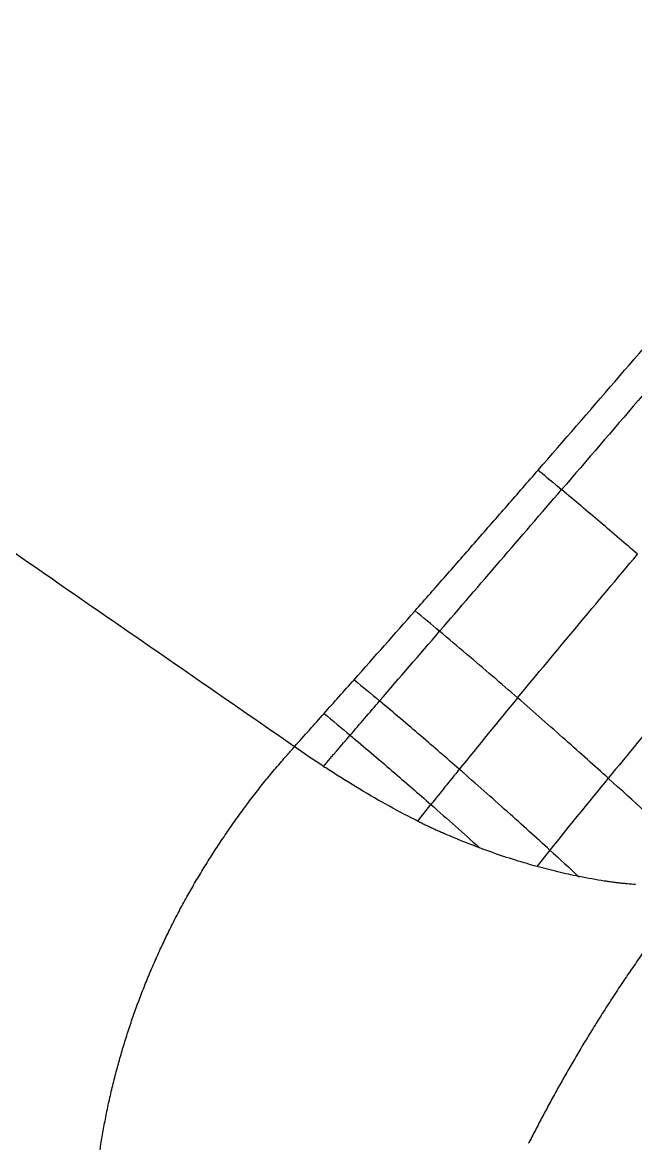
# Model space of a CAD drawing. Extents: x -50 to 28, y -10 to 124.
# Drawn here: x -27.643 to -25.166, y 46.259 to 50.789 of the extents above; entities that cross this region are included whole.
import ezdxf

# ---------------------------------------------------------------- set-up
doc = ezdxf.new("R2010")
doc.units = 0
doc.header["$MEASUREMENT"] = 0
doc.layers.add('GEOMETRY', color=2, linetype='Continuous', lineweight=25)

# ---------------------------------------------------------------- blocks, each defined once
blk = doc.blocks.new('2026 EXCURSION-ENTICE')
at = {"layer": 'GEOMETRY'}
for p, q in [((-14.564, -31.365), (-14.511, -31.2982)), ((-14.0305, -31.482), (-14.0835, -31.5481))]:
    blk.add_line(p, q, dxfattribs=at)
for points, knots in [([(36.6428, -38.9849), (36.6428, -38.9538), (36.6428, -38.9209), (36.6428, -38.8518), (36.6428, -38.8157), (36.6428, -38.7044), (36.6428, -38.6259), (36.6429, -38.4716), (36.6429, -38.3959), (36.6429, -38.2918), (36.6429, -38.2586), (36.6429, -38.196), (36.6429, -38.1665), (36.643, -38.1112), (36.643, -38.0854), (36.643, -38.0366), (36.643, -38.0136), (36.643, -37.9686), (36.643, -37.9463), (36.643, -37.9016), (36.643, -37.8792), (36.643, -37.7674), (36.6431, -37.6779), (36.6431, -37.2302), (36.643, -36.8711), (36.6425, -36.1483), (36.642, -35.7846), (36.6407, -35.0531), (36.6397, -34.6853), (36.6362, -33.5784), (36.6327, -32.8363), (36.6258, -31.7329), (36.6232, -31.3667), (36.6174, -30.6389), (36.6143, -30.2773), (36.6073, -29.5579), (36.6036, -29.2001), (36.5954, -28.4845), (36.5909, -28.1267), (36.5766, -27.0538), (36.5657, -26.3392), (36.5282, -24.1982), (36.497, -22.7741), (36.4381, -20.634), (36.4164, -19.92), (36.3801, -18.8478), (36.3674, -18.4902), (36.3408, -17.775), (36.3267, -17.4174), (36.2972, -16.7019), (36.2818, -16.3439), (36.2492, -15.6276), (36.2321, -15.2693), (36.1961, -14.5528), (36.1772, -14.1946), (36.1373, -13.4788), (36.1163, -13.1213), (36.0491, -12.0493), (35.9987, -11.335), (35.8805, -9.9073), (35.8128, -9.1939), (35.7232, -8.3929), (35.713, -8.3039), (35.6975, -8.1705), (35.6923, -8.1261), (35.6818, -8.0371), (35.6765, -7.9925), (35.665, -7.9028), (35.6586, -7.8577), (35.6448, -7.7684), (35.6373, -7.7241), (35.6214, -7.6359), (35.6129, -7.5919), (35.5946, -7.5036), (35.5849, -7.4593), (35.4923, -7.0621), (35.374, -6.7174), (35.0708, -6.0592), (34.8858, -5.7456), (34.4563, -5.1619), (34.2117, -4.8918), (33.673, -4.4064), (33.379, -4.1911), (32.7534, -3.8241), (32.4219, -3.6725), (31.9069, -3.4974), (31.7324, -3.4478), (31.4674, -3.3867), (31.3785, -3.3686), (31.2447, -3.3449), (31.1999, -3.3375), (31.1102, -3.3239), (31.0652, -3.3177), (30.9981, -3.3092), (30.9757, -3.3065), (30.9311, -3.3012), (30.9089, -3.2986), (30.8644, -3.2933), (30.842, -3.2907), (30.7963, -3.2853), (30.7731, -3.2826), (30.702, -3.2744), (30.6528, -3.2687), (30.5544, -3.2576), (30.5054, -3.2521), (30.4346, -3.2442), (30.4114, -3.2416), (30.3659, -3.2366), (30.3436, -3.2342), (30.2768, -3.2269), (30.2323, -3.2221), (30.0987, -3.2078), (30.0097, -3.1985), (29.208, -3.1159), (28.4943, -3.0535), (27.0663, -2.9444), (26.3519, -2.8976), (25.4585, -2.8452), (25.2798, -2.835), (24.9224, -2.8152), (24.7437, -2.8055), (24.2082, -2.7773), (23.8523, -2.7596), (23.1438, -2.7258), (22.7911, -2.7098), (22.0879, -2.6794), (21.7373, -2.665), (21.0356, -2.6375), (20.6844, -2.6244), (19.9793, -2.5993), (19.6253, -2.5873), (18.9141, -2.5644), (18.5568, -2.5535), (17.8413, -2.5327), (17.4836, -2.5228), (16.41, -2.4947), (15.6939, -2.4779), (14.2607, -2.4478), (13.5436, -2.4345), (12.1094, -2.4109), (11.3923, -2.4007), (9.9589, -2.3829), (9.2426, -2.3754), (8.1688, -2.366), (7.8109, -2.3632), (7.2742, -2.3594), (7.0952, -2.3582), (6.734, -2.3559), (6.5517, -2.3549), (6.1823, -2.3529), (5.9953, -2.3519), (5.6165, -2.3502), (5.4248, -2.3494), (4.8447, -2.3471), (4.4512, -2.3459), (3.8632, -2.3443), (3.6676, -2.3438), (3.2794, -2.343), (3.0868, -2.3426), (2.7059, -2.3419), (2.5177, -2.3416), (2.1461, -2.3411), (1.9627, -2.3408), (1.5999, -2.3404), (1.4204, -2.3403), (1.0624, -2.34), (0.8835, -2.3399), (0.3468, -2.3397), (-0.0111, -2.3396), (-1.0845, -2.3399), (-1.8002, -2.3405), (-3.2315, -2.3427), (-3.9472, -2.3443), (-5.3786, -2.3489), (-6.0943, -2.352), (-7.5257, -2.3608), (-8.2412, -2.3663), (-9.6738, -2.3799), (-10.391, -2.3879), (-11.827, -2.4068), (-12.5458, -2.4177), (-13.983, -2.4426), (-14.7013, -2.4566), (-16.1362, -2.4882), (-16.8526, -2.5057), (-17.7473, -2.5302), (-17.9261, -2.5352), (-18.2839, -2.5455), (-18.4628, -2.5508), (-18.999, -2.5671), (-19.3554, -2.5785), (-20.0636, -2.6022), (-20.4155, -2.6146), (-21.1159, -2.6406), (-21.4645, -2.6541), (-22.1614, -2.6825), (-22.5098, -2.6974), (-23.2094, -2.7289), (-23.5607, -2.7454), (-24.2677, -2.7804), (-24.6234, -2.7989), (-25.1589, -2.8282), (-25.3376, -2.8382), (-25.695, -2.8589), (-25.8737, -2.8696), (-26.4099, -2.9025), (-26.7676, -2.9259), (-27.4834, -2.9761), (-27.8414, -3.0029), (-28.5569, -3.0608), (-28.9143, -3.0919), (-29.4497, -3.1421), (-29.6281, -3.1595), (-29.8954, -3.1866), (-29.9845, -3.1958), (-30.1181, -3.2099), (-30.1626, -3.2146), (-30.2294, -3.2218), (-30.2518, -3.2242), (-30.2974, -3.2291), (-30.3205, -3.2317), (-30.3913, -3.2394), (-30.4403, -3.2448), (-30.5396, -3.2559), (-30.5898, -3.2616), (-30.6878, -3.2727), (-30.7354, -3.2782), (-30.8272, -3.2889), (-30.8713, -3.2941), (-30.938, -3.302), (-30.9602, -3.3046), (-31.0049, -3.3101), (-31.0274, -3.3129), (-31.0947, -3.3217), (-31.1396, -3.3282), (-31.274, -3.3493), (-31.3632, -3.3657), (-31.8068, -3.4586), (-32.154, -3.5691), (-32.8192, -3.8576), (-33.1371, -4.0356), (-33.7306, -4.4522), (-34.0061, -4.6908), (-34.5034, -5.2184), (-34.7251, -5.5074), (-35.1057, -6.1243), (-35.2647, -6.4521), (-35.4513, -6.9629), (-35.5048, -7.1361), (-35.5721, -7.4008), (-35.5923, -7.4898), (-35.6191, -7.6236), (-35.6274, -7.6682), (-35.6391, -7.7352), (-35.6429, -7.7576), (-35.6501, -7.8023), (-35.6536, -7.8248), (-35.6601, -7.8689), (-35.6632, -7.8904), (-35.669, -7.9335), (-35.6718, -7.9552), (-35.6773, -7.9995), (-35.68, -8.022), (-35.6853, -8.0666), (-35.6879, -8.0888), (-35.701, -8.1998), (-35.7113, -8.2888), (-35.7416, -8.5557), (-35.7611, -8.7338), (-35.8548, -9.6244), (-35.9185, -10.3381), (-36.0299, -11.7663), (-36.0776, -12.4807), (-36.163, -13.9102), (-36.2007, -14.6252), (-36.2697, -16.0552), (-36.3009, -16.7704), (-36.3576, -18.2009), (-36.3831, -18.9162), (-36.4295, -20.3451), (-36.4503, -21.0586), (-36.488, -22.4845), (-36.5049, -23.1969), (-36.5351, -24.6223), (-36.5485, -25.3353), (-36.5723, -26.7631), (-36.5827, -27.478), (-36.5939, -28.3724), (-36.5961, -28.5513), (-36.6003, -28.9091), (-36.6023, -29.088), (-36.608, -29.6253), (-36.6116, -29.9845), (-36.618, -30.7077), (-36.621, -31.0717), (-36.6263, -31.8041), (-36.6286, -32.1726), (-36.6349, -33.2816), (-36.6379, -34.0258), (-36.6409, -35.1326), (-36.6416, -35.4999), (-36.6426, -36.2298), (-36.6429, -36.5923), (-36.6431, -37.3131), (-36.6431, -37.6713), (-36.643, -38.0739), (-36.643, -38.1187), (-36.643, -38.2079), (-36.6429, -38.2521), (-36.6429, -38.3384), (-36.6429, -38.3806), (-36.6429, -38.4626), (-36.6429, -38.5024), (-36.6428, -38.6188), (-36.6428, -38.6921), (-36.6428, -38.8373), (-36.6428, -38.9094), (-36.6428, -38.9849)], [0, 0, 0, 0, 0.000488, 0.000488, 0.000977, 0.000977, 0.001953, 0.001953, 0.00293, 0.00293, 0.003418, 0.003418, 0.003906, 0.003906, 0.004395, 0.004395, 0.004883, 0.004883, 0.005371, 0.005371, 0.005859, 0.005859, 0.007813, 0.007813, 0.015625, 0.015625, 0.023438, 0.023438, 0.03125, 0.03125, 0.046875, 0.046875, 0.054688, 0.054688, 0.0625, 0.0625, 0.070313, 0.070313, 0.078125, 0.078125, 0.09375, 0.09375, 0.125, 0.125, 0.140625, 0.140625, 0.148438, 0.148438, 0.15625, 0.15625, 0.164063, 0.164063, 0.171875, 0.171875, 0.179688, 0.179688, 0.1875, 0.1875, 0.203125, 0.203125, 0.21875, 0.21875, 0.220703, 0.220703, 0.22168, 0.22168, 0.222656, 0.222656, 0.223633, 0.223633, 0.224609, 0.224609, 0.225586, 0.225586, 0.226563, 0.226563, 0.234375, 0.234375, 0.242188, 0.242188, 0.25, 0.25, 0.257813, 0.257813, 0.265625, 0.265625, 0.269531, 0.269531, 0.271484, 0.271484, 0.272461, 0.272461, 0.273438, 0.273438, 0.273926, 0.273926, 0.274414, 0.274414, 0.274902, 0.274902, 0.275391, 0.275391, 0.276367, 0.276367, 0.277344, 0.277344, 0.277832, 0.277832, 0.27832, 0.27832, 0.279297, 0.279297, 0.28125, 0.28125, 0.296875, 0.296875, 0.3125, 0.3125, 0.316406, 0.316406, 0.320313, 0.320313, 0.328125, 0.328125, 0.335938, 0.335938, 0.34375, 0.34375, 0.351563, 0.351563, 0.359375, 0.359375, 0.367188, 0.367188, 0.375, 0.375, 0.390625, 0.390625, 0.40625, 0.40625, 0.421875, 0.421875, 0.4375, 0.4375, 0.445313, 0.445313, 0.449219, 0.449219, 0.453125, 0.453125, 0.457031, 0.457031, 0.460938, 0.460938, 0.46875, 0.46875, 0.472656, 0.472656, 0.476563, 0.476563, 0.480469, 0.480469, 0.484375, 0.484375, 0.488281, 0.488281, 0.492188, 0.492188, 0.5, 0.5, 0.515625, 0.515625, 0.53125, 0.53125, 0.546875, 0.546875, 0.5625, 0.5625, 0.578125, 0.578125, 0.59375, 0.59375, 0.609375, 0.609375, 0.625, 0.625, 0.628906, 0.628906, 0.632813, 0.632813, 0.640625, 0.640625, 0.648438, 0.648438, 0.65625, 0.65625, 0.664063, 0.664063, 0.671875, 0.671875, 0.679688, 0.679688, 0.683594, 0.683594, 0.6875, 0.6875, 0.695313, 0.695313, 0.703125, 0.703125, 0.710938, 0.710938, 0.714844, 0.714844, 0.716797, 0.716797, 0.717773, 0.717773, 0.718262, 0.718262, 0.71875, 0.71875, 0.719727, 0.719727, 0.720703, 0.720703, 0.72168, 0.72168, 0.722656, 0.722656, 0.723145, 0.723145, 0.723633, 0.723633, 0.724609, 0.724609, 0.726563, 0.726563, 0.734375, 0.734375, 0.742188, 0.742188, 0.75, 0.75, 0.757813, 0.757813, 0.765625, 0.765625, 0.769531, 0.769531, 0.771484, 0.771484, 0.772461, 0.772461, 0.772949, 0.772949, 0.773438, 0.773438, 0.773926, 0.773926, 0.774414, 0.774414, 0.774902, 0.774902, 0.775391, 0.775391, 0.777344, 0.777344, 0.78125, 0.78125, 0.796875, 0.796875, 0.8125, 0.8125, 0.828125, 0.828125, 0.84375, 0.84375, 0.859375, 0.859375, 0.875, 0.875, 0.890625, 0.890625, 0.90625, 0.90625, 0.921875, 0.921875, 0.925781, 0.925781, 0.929688, 0.929688, 0.9375, 0.9375, 0.945313, 0.945313, 0.953125, 0.953125, 0.96875, 0.96875, 0.976563, 0.976563, 0.984375, 0.984375, 0.992188, 0.992188, 0.993164, 0.993164, 0.994141, 0.994141, 0.995117, 0.995117, 0.996094, 0.996094, 0.998047, 0.998047, 1, 1, 1, 1]), ([(-14.0774, -29.9467), (-13.974, -29.8278), (-13.8705, -29.7084), (-13.6635, -29.4688), (-13.5601, -29.3486), (-13.4568, -29.228)], [0, 0, 0, 0, 0.5, 0.5, 1, 1, 1, 1]), ([(-14.5749, -30.5154), (-14.5337, -30.4686), (-14.4924, -30.4216), (-14.4098, -30.3275), (-14.3686, -30.2804), (-14.2856, -30.1855), (-14.2437, -30.1376), (-14.1603, -30.0419), (-14.1188, -29.9943), (-14.0774, -29.9467)], [0, 0, 0, 0, 0.25, 0.25, 0.5, 0.5, 0.75, 0.75, 1, 1, 1, 1]), ([(-14.4757, -30.5983), (-14.3944, -30.5039), (-14.2314, -30.3146), (-14.0651, -30.1214), (-13.9828, -30.0258)], [0, 0, 0, 0, 9.815097, 19.630141, 19.630141, 19.630141, 19.630141]), ([(-15.0625, -31.0648), (-15.3068, -30.8957), (-15.551, -30.7267), (-16.0385, -30.3892), (-16.2816, -30.2209), (-16.5235, -30.0535)], [0, 0, 0, 0, 0.5, 0.5, 1, 1, 1, 1]), ([(-14.1606, -30.8675), (-14.0816, -30.7718), (-13.9216, -30.5794), (-13.7578, -30.3841), (-13.676, -30.2869)], [0.117799, 0.117799, 0.117799, 0.117799, 9.875418, 19.750837, 19.750837, 19.750837, 19.750837]), ([(-14.1606, -30.8675), (-14.227, -30.8098), (-14.3302, -30.7211), (-14.4392, -30.629), (-14.4757, -30.5983)], [0, 0, 0, 0, 7.236095, 10.854142, 10.854142, 10.854142, 10.854142]), ([(-14.9424, -30.9303), (-14.9226, -30.908), (-14.9026, -30.8856), (-14.862, -30.84), (-14.8415, -30.8169), (-14.821, -30.7939)], [0, 0, 0, 0, 0.5, 0.5, 1, 1, 1, 1]), ([(-14.3962, -31.1556), (-14.4465, -31.1117), (-14.4984, -31.0667), (-14.5789, -30.9977), (-14.6062, -30.9744), (-14.6616, -30.9273), (-14.6897, -30.9036), (-14.7181, -30.8798)], [0, 0, 0, 0, 0.5, 0.5, 0.75, 0.75, 1, 1, 1, 1]), ([(-15.0625, -31.0648), (-15.0422, -31.0421), (-15.022, -31.0195), (-14.9821, -30.9748), (-14.9623, -30.9526), (-14.9424, -30.9303)], [0, 0, 0, 0, 0.5, 0.5, 1, 1, 1, 1]), ([(-14.837, -31.0182), (-14.8081, -31.0424), (-14.7794, -31.0666), (-14.723, -31.1145), (-14.6953, -31.1382), (-14.6138, -31.2083), (-14.5614, -31.2539), (-14.5109, -31.2982)], [0, 0, 0, 0, 0.25, 0.25, 0.5, 0.5, 1, 1, 1, 1]), ([(-15.1145, -31.124), (-15.108, -31.1164), (-15.0908, -31.0966), (-15.0733, -31.077), (-15.0625, -31.0648)], [0, 0, 0, 0, 0.380414, 1, 1, 1, 1]), ([(-15.18, -31.2027), (-15.1731, -31.1941), (-15.1589, -31.1766), (-15.137, -31.1504), (-15.1221, -31.1329), (-15.1145, -31.124)], [0, 0, 0, 0, 0.325427, 0.658871, 1, 1, 1, 1]), ([(-15.3421, -31.4212), (-15.3358, -31.412), (-15.3231, -31.3935), (-15.3037, -31.3659), (-15.2839, -31.3384), (-15.2638, -31.311), (-15.2434, -31.2837), (-15.2226, -31.2565), (-15.2015, -31.2295), (-15.1872, -31.2116), (-15.18, -31.2027)], [0, 0, 0, 0, 0.124277, 0.248826, 0.373617, 0.498614, 0.623785, 0.749096, 0.874512, 1, 1, 1, 1]), ([(-14.5762, -31.359), (-14.615, -31.3395), (-14.6541, -31.3189), (-14.7332, -31.2749), (-14.7732, -31.2516), (-14.8138, -31.227)], [0, 0, 0, 0, 0.5, 0.5, 1, 1, 1, 1]), ([(-14.5109, -31.2982), (-14.4435, -31.3574), (-14.3771, -31.4166), (-14.3147, -31.4727), (-14.3136, -31.4737)], [7.15871, 7.15871, 7.15871, 7.15871, 14.307526, 14.440633, 14.440633, 14.440633, 14.440633]), ([(-14.564, -31.365), (-14.5583, -31.3678), (-14.5468, -31.3735), (-14.5295, -31.3818), (-14.5123, -31.39), (-14.4949, -31.398), (-14.4776, -31.4059), (-14.4661, -31.4111), (-14.4603, -31.4137)], [0, 0, 0, 0, 0.1647095, 0.3301841, 0.4964372, 0.6634822, 0.8313321, 1, 1, 1, 1]), ([(-15.4969, -31.6717), (-15.4917, -31.6625), (-15.4814, -31.6441), (-15.4655, -31.6165), (-15.4492, -31.5887), (-15.4324, -31.5609), (-15.4152, -31.5331), (-15.3976, -31.5051), (-15.3795, -31.4772), (-15.3611, -31.4492), (-15.3485, -31.4306), (-15.3421, -31.4212)], [0, 0, 0, 0, 0.108053, 0.216948, 0.326653, 0.437135, 0.54836, 0.660294, 0.772902, 0.886149, 1, 1, 1, 1]), ([(-14.3136, -31.4737), (-14.319, -31.4716), (-14.3297, -31.4675), (-14.3405, -31.4634), (-14.3459, -31.4613)], [0, 0, 0, 0, 0.5053826, 1, 1, 1, 1]), ([(-13.9139, -31.5887), (-13.9414, -31.5832), (-13.9692, -31.577), (-14.0258, -31.5635), (-14.0545, -31.5561), (-14.0835, -31.5481)], [0, 0, 0, 0, 0.5, 0.5, 1, 1, 1, 1]), ([(-13.716, -31.619), (-13.721, -31.6185), (-13.7309, -31.6176), (-13.7463, -31.6159), (-13.7619, -31.6141), (-13.7778, -31.612), (-13.7941, -31.6097), (-13.8052, -31.608), (-13.8108, -31.6072)], [0, 0, 0, 0, 0.163925, 0.328987, 0.495155, 0.662398, 0.830688, 1, 1, 1, 1]), ([(-15.6007, -31.8754), (-15.5962, -31.8658), (-15.5872, -31.8465), (-15.5731, -31.8175), (-15.5587, -31.7884), (-15.5439, -31.7593), (-15.5286, -31.7301), (-15.513, -31.7009), (-15.5023, -31.6814), (-15.4969, -31.6717)], [0, 0, 0, 0, 0.1406253, 0.2820496, 0.4242403, 0.5671644, 0.7107883, 0.8550783, 1, 1, 1, 1]), ([(-13.5785, -31.7932), (-13.5863, -31.8038), (-13.6019, -31.8248), (-13.6248, -31.8563), (-13.6471, -31.8875), (-13.6688, -31.9183), (-13.6901, -31.9488), (-13.7108, -31.9789), (-13.7243, -31.9989), (-13.731, -32.0089)], [0, 0, 0, 0, 0.148581, 0.295245, 0.439997, 0.582844, 0.723789, 0.862839, 1, 1, 1, 1]), ([(-15.7013, -32.1191), (-15.6976, -32.109), (-15.6902, -32.0887), (-15.6786, -32.0583), (-15.6666, -32.0279), (-15.6542, -31.9974), (-15.6414, -31.9669), (-15.6283, -31.9364), (-15.6147, -31.9059), (-15.6054, -31.8856), (-15.6007, -31.8754)], [0, 0, 0, 0, 0.123612, 0.247665, 0.372137, 0.497005, 0.622249, 0.747844, 0.873769, 1, 1, 1, 1]), ([(-13.731, -32.0089), (-13.7381, -32.0195), (-13.7523, -32.0407), (-13.7732, -32.0724), (-13.7936, -32.1039), (-13.8137, -32.1351), (-13.8333, -32.1661), (-13.8525, -32.1969), (-13.865, -32.2173), (-13.8713, -32.2275)], [0, 0, 0, 0, 0.146299, 0.291437, 0.435422, 0.578262, 0.719966, 0.860542, 1, 1, 1, 1]), ([(-15.7778, -32.3612), (-15.7751, -32.3512), (-15.7696, -32.3311), (-15.7609, -32.3009), (-15.7519, -32.2706), (-15.7425, -32.2403), (-15.7328, -32.21), (-15.7226, -32.1797), (-15.7122, -32.1494), (-15.7049, -32.1292), (-15.7013, -32.1191)], [0, 0, 0, 0, 0.124119, 0.248523, 0.373197, 0.498123, 0.623283, 0.748661, 0.874239, 1, 1, 1, 1]), ([(-13.8713, -32.2275), (-13.877, -32.2369), (-13.8883, -32.2555), (-13.9051, -32.2835), (-13.9216, -32.3113), (-13.9378, -32.339), (-13.9538, -32.3665), (-13.9695, -32.394), (-13.985, -32.4213), (-13.9951, -32.4394), (-14.0002, -32.4485)], [0, 0, 0, 0, 0.126557, 0.252654, 0.378299, 0.503499, 0.628262, 0.752595, 0.876505, 1, 1, 1, 1]), ([(-15.8292, -32.585), (-15.8272, -32.5744), (-15.8231, -32.5532), (-15.8165, -32.5213), (-15.8095, -32.4894), (-15.8022, -32.4574), (-15.7945, -32.4254), (-15.7864, -32.3933), (-15.7807, -32.3719), (-15.7778, -32.3612)], [0, 0, 0, 0, 0.142111, 0.284501, 0.427152, 0.570046, 0.713165, 0.856489, 1, 1, 1, 1]), ([(-14.0002, -32.4485), (-14.0053, -32.4577), (-14.0155, -32.4762), (-14.0306, -32.5038), (-14.0455, -32.5314), (-14.0602, -32.5589), (-14.0746, -32.5863), (-14.0889, -32.6137), (-14.103, -32.6409), (-14.1122, -32.659), (-14.1168, -32.6681)], [0, 0, 0, 0, 0.1251765, 0.2502864, 0.3753378, 0.5003388, 0.6252974, 0.7502218, 0.87512, 1, 1, 1, 1]), ([(-15.8621, -32.802), (-15.8609, -32.7917), (-15.8585, -32.7711), (-15.8544, -32.7401), (-15.8501, -32.7091), (-15.8454, -32.6781), (-15.8403, -32.6471), (-15.835, -32.616), (-15.8311, -32.5953), (-15.8292, -32.585)], [0, 0, 0, 0, 0.142935, 0.285865, 0.428777, 0.571659, 0.714499, 0.857284, 1, 1, 1, 1])]:
    blk.add_open_spline(points, degree=3, knots=knots, dxfattribs=at)
for points in [[(-13.3648, -29.3049), (-13.5709, -29.5465), (-13.7772, -29.7868), (-13.9828, -30.0258)], [(-14.0774, -29.9467), (-14.0461, -29.9728), (-14.0145, -29.9992), (-13.9828, -30.0258)], [(-13.676, -30.2869), (-13.7252, -30.2444), (-13.8255, -30.1584), (-13.9303, -30.0699), (-13.9828, -30.0258)], [(-14.821, -30.7939), (-14.7392, -30.7017), (-14.6573, -30.6089), (-14.5749, -30.5154)], [(-14.4757, -30.5983), (-14.5087, -30.5705), (-14.5419, -30.5428), (-14.5749, -30.5154)], [(-14.7181, -30.8798), (-14.6377, -30.7864), (-14.557, -30.6927), (-14.4757, -30.5983)], [(-13.3106, -30.6085), (-13.3919, -30.7057), (-13.5548, -30.9012), (-13.7148, -31.0951), (-13.7943, -31.192)], [(-14.821, -30.7939), (-14.7867, -30.8224), (-14.7522, -30.8511), (-14.7181, -30.8798)], [(-14.837, -31.0182), (-14.7981, -30.9729), (-14.7582, -30.9265), (-14.7181, -30.8798)], [(-14.1606, -30.8675), (-14.24, -30.9638), (-14.3186, -31.0597), (-14.3962, -31.1556)], [(-13.7943, -31.192), (-13.8478, -31.1437), (-13.964, -31.0395), (-14.0942, -30.9252), (-14.1606, -30.8675)], [(-14.9424, -30.9303), (-14.9072, -30.9595), (-14.8719, -30.9889), (-14.837, -31.0182)], [(-14.945, -31.1439), (-14.9086, -31.1016), (-14.8728, -31.0598), (-14.837, -31.0182)], [(-14.945, -31.1439), (-14.9839, -31.1184), (-15.0232, -31.0919), (-15.0625, -31.0648)], [(-14.945, -31.144), (-14.9423, -31.1457), (-14.9397, -31.1475), (-14.9371, -31.1492)], [(-14.8138, -31.227), (-14.8544, -31.2023), (-14.8955, -31.1763), (-14.937, -31.1492)], [(-14.3962, -31.1556), (-14.435, -31.2035), (-14.4734, -31.2514), (-14.5109, -31.2982)], [(-14.2027, -31.3266), (-14.2641, -31.2717), (-14.3293, -31.2141), (-14.3962, -31.1556)], [(-13.7943, -31.192), (-13.8738, -31.2889), (-13.9526, -31.3855), (-14.0304, -31.4821)], [(-13.5294, -31.4341), (-13.5981, -31.3707), (-13.6874, -31.2885), (-13.7943, -31.192)], [(-14.1134, -31.4068), (-14.1421, -31.3809), (-14.1719, -31.3541), (-14.2027, -31.3266)], [(-14.5641, -31.365), (-14.5681, -31.363), (-14.5722, -31.361), (-14.5762, -31.359)], [(-14.3459, -31.4613), (-14.3838, -31.4466), (-14.4219, -31.4307), (-14.4603, -31.4137)], [(-14.0304, -31.4821), (-14.0569, -31.4579), (-14.0846, -31.4328), (-14.1134, -31.4068)], [(-14.1225, -31.5371), (-14.185, -31.5189), (-14.2489, -31.4979), (-14.3136, -31.4737)], [(-14.0304, -31.4821), (-13.9888, -31.52), (-13.9499, -31.5556), (-13.9139, -31.5888)], [(-14.0835, -31.5481), (-14.0964, -31.5446), (-14.1094, -31.5409), (-14.1225, -31.5371)], [(-13.9139, -31.5888), (-13.9128, -31.589), (-13.9118, -31.5892), (-13.9107, -31.5894)], [(-13.8108, -31.6072), (-13.8433, -31.6022), (-13.8768, -31.5962), (-13.9108, -31.5894)], [(-13.684, -31.6215), (-13.6945, -31.6208), (-13.7052, -31.62), (-13.716, -31.619)]]:
    blk.add_open_spline(points, degree=3, dxfattribs=at)

msp = doc.modelspace()

# ---------------------------------------------------------------- block references
msp.add_blockref('2026 EXCURSION-ENTICE', (-11.4819, 78.9272))

doc.saveas('drawing.dxf')
